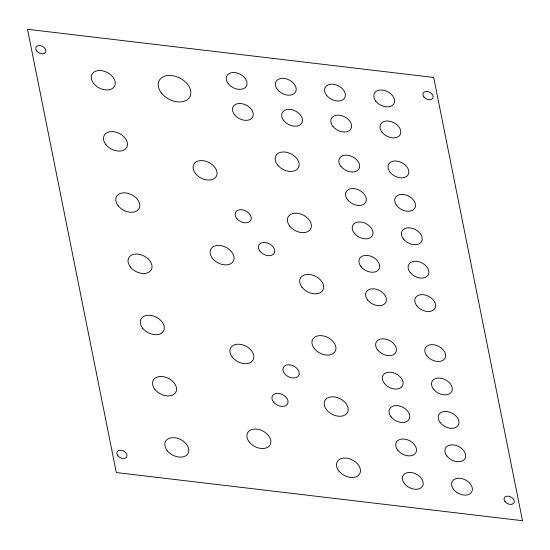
<?xml version="1.0" encoding="UTF-8"?>
<svg xmlns="http://www.w3.org/2000/svg" width="550" height="550" viewBox="0 0 550 550"><rect width="100%" height="100%" fill="white"/><g stroke="black" fill="none" stroke-linecap="round" stroke-linejoin="round"><path stroke-width="0.82" d="M433.675 77.454L27.5 29.281L116.325 472.546L522.5 520.719L433.675 77.454M284.515 373.546A8.669 5.947 27.5 0 0 298.567 375.739A8.669 5.947 27.5 0 0 290.146 364.891A8.669 5.947 27.5 0 0 284.515 373.546M260.006 251.226A8.669 5.947 27.5 0 0 274.058 253.426A8.669 5.947 27.5 0 0 265.636 242.577A8.669 5.947 27.5 0 0 260.006 251.226M161.404 93.005A17.339 11.894 27.5 0 0 189.516 97.391A17.339 11.894 27.5 0 0 172.679 75.701A17.339 11.894 27.5 0 0 161.404 93.005M273.501 402.016A8.587 5.885 27.5 0 0 287.416 404.188A8.587 5.885 27.5 0 0 279.077 393.449A8.587 5.885 27.5 0 0 273.501 402.016M236.706 218.384A8.587 5.885 27.5 0 0 250.621 220.557A8.587 5.885 27.5 0 0 242.282 209.818A8.587 5.885 27.5 0 0 236.706 218.384M453.626 489.431A11.048 7.576 27.5 0 0 471.536 492.229A11.048 7.576 27.5 0 0 460.804 478.404A11.048 7.576 27.5 0 0 453.626 489.431M446.93 456.026A11.048 7.576 27.5 0 0 464.839 458.824A11.048 7.576 27.5 0 0 454.114 444.998A11.048 7.576 27.5 0 0 446.93 456.026M440.234 422.62A11.048 7.576 27.5 0 0 458.15 425.418A11.048 7.576 27.5 0 0 447.418 411.592A11.048 7.576 27.5 0 0 440.234 422.62M433.544 389.214A11.048 7.576 27.5 0 0 451.454 392.013A11.048 7.576 27.5 0 0 440.722 378.187A11.048 7.576 27.5 0 0 433.544 389.214M426.848 355.809A11.048 7.576 27.5 0 0 444.757 358.607A11.048 7.576 27.5 0 0 434.026 344.781A11.048 7.576 27.5 0 0 426.848 355.809M416.824 305.807A11.048 7.576 27.5 0 0 434.741 308.598A11.048 7.576 27.5 0 0 424.009 294.779A11.048 7.576 27.5 0 0 416.824 305.807M410.135 272.401A11.048 7.576 27.5 0 0 428.044 275.192A11.048 7.576 27.5 0 0 417.312 261.374A11.048 7.576 27.5 0 0 410.135 272.401M403.439 238.996A11.048 7.576 27.5 0 0 421.348 241.787A11.048 7.576 27.5 0 0 410.623 227.961A11.048 7.576 27.5 0 0 403.439 238.996M396.743 205.583A11.048 7.576 27.5 0 0 414.659 208.381A11.048 7.576 27.5 0 0 403.927 194.556A11.048 7.576 27.5 0 0 396.743 205.583M390.053 172.178A11.048 7.576 27.5 0 0 407.962 174.976A11.048 7.576 27.5 0 0 397.231 161.15A11.048 7.576 27.5 0 0 390.053 172.178M332.846 126.335A11.048 7.576 27.5 0 0 350.762 129.133A11.048 7.576 27.5 0 0 340.031 115.308A11.048 7.576 27.5 0 0 332.846 126.335M382.03 132.172A11.048 7.576 27.5 0 0 399.946 134.97A11.048 7.576 27.5 0 0 389.214 121.144A11.048 7.576 27.5 0 0 382.03 132.172M375.822 101.179A11.048 7.576 27.5 0 0 393.731 103.978A11.048 7.576 27.5 0 0 383.006 90.152A11.048 7.576 27.5 0 0 375.822 101.179M277.454 89.512A11.048 7.576 27.5 0 0 295.364 92.311A11.048 7.576 27.5 0 0 284.639 78.485A11.048 7.576 27.5 0 0 277.454 89.512M326.638 95.349A11.048 7.576 27.5 0 0 344.548 98.141A11.048 7.576 27.5 0 0 333.822 84.322A11.048 7.576 27.5 0 0 326.638 95.349M283.669 120.505A11.048 7.576 27.5 0 0 301.579 123.303A11.048 7.576 27.5 0 0 290.847 109.478A11.048 7.576 27.5 0 0 283.669 120.505M234.486 114.668A11.048 7.576 27.5 0 0 252.395 117.466A11.048 7.576 27.5 0 0 241.663 103.641A11.048 7.576 27.5 0 0 234.486 114.668M228.271 83.683A11.048 7.576 27.5 0 0 246.18 86.474A11.048 7.576 27.5 0 0 235.455 72.655A11.048 7.576 27.5 0 0 228.271 83.683M391.05 416.79A11.048 7.576 27.5 0 0 408.966 419.588A11.048 7.576 27.5 0 0 398.234 405.763A11.048 7.576 27.5 0 0 391.05 416.79M404.442 483.601A11.048 7.576 27.5 0 0 422.352 486.399A11.048 7.576 27.5 0 0 411.62 472.574A11.048 7.576 27.5 0 0 404.442 483.601M397.746 450.196A11.048 7.576 27.5 0 0 415.656 452.994A11.048 7.576 27.5 0 0 404.931 439.168A11.048 7.576 27.5 0 0 397.746 450.196M384.361 383.384A11.048 7.576 27.5 0 0 402.27 386.183A11.048 7.576 27.5 0 0 391.538 372.357A11.048 7.576 27.5 0 0 384.361 383.384M377.664 349.979A11.048 7.576 27.5 0 0 395.574 352.777A11.048 7.576 27.5 0 0 384.849 338.951A11.048 7.576 27.5 0 0 377.664 349.979M367.641 299.97A11.048 7.576 27.5 0 0 385.557 302.768A11.048 7.576 27.5 0 0 374.825 288.942A11.048 7.576 27.5 0 0 367.641 299.97M360.951 266.564A11.048 7.576 27.5 0 0 378.861 269.363A11.048 7.576 27.5 0 0 368.129 255.537A11.048 7.576 27.5 0 0 360.951 266.564M354.255 233.159A11.048 7.576 27.5 0 0 372.164 235.957A11.048 7.576 27.5 0 0 361.439 222.131A11.048 7.576 27.5 0 0 354.255 233.159M347.559 199.753A11.048 7.576 27.5 0 0 365.475 202.551A11.048 7.576 27.5 0 0 354.743 188.726A11.048 7.576 27.5 0 0 347.559 199.753M340.869 166.347A11.048 7.576 27.5 0 0 358.779 169.146A11.048 7.576 27.5 0 0 348.047 155.32A11.048 7.576 27.5 0 0 340.869 166.347M338.814 470.924A12.753 8.745 27.5 0 0 359.48 474.148A12.753 8.745 27.5 0 0 347.098 458.198A12.753 8.745 27.5 0 0 338.814 470.924M326.549 409.716A12.753 8.745 27.5 0 0 347.215 412.94A12.753 8.745 27.5 0 0 334.833 396.99A12.753 8.745 27.5 0 0 326.549 409.716M314.284 348.501A12.753 8.745 27.5 0 0 334.95 351.732A12.753 8.745 27.5 0 0 322.568 335.782A12.753 8.745 27.5 0 0 314.284 348.501M302.019 287.293A12.753 8.745 27.5 0 0 322.685 290.517A12.753 8.745 27.5 0 0 310.303 274.567A12.753 8.745 27.5 0 0 302.019 287.293M289.754 226.084A12.753 8.745 27.5 0 0 310.42 229.309A12.753 8.745 27.5 0 0 298.038 213.359A12.753 8.745 27.5 0 0 289.754 226.084M277.482 164.876A12.753 8.745 27.5 0 0 298.148 168.101A12.753 8.745 27.5 0 0 285.773 152.151A12.753 8.745 27.5 0 0 277.482 164.876M232.231 357.108A12.753 8.745 27.5 0 0 252.897 360.339A12.753 8.745 27.5 0 0 240.515 344.382A12.753 8.745 27.5 0 0 232.231 357.108M212.438 258.328A12.753 8.745 27.5 0 0 233.104 261.559A12.753 8.745 27.5 0 0 220.722 245.609A12.753 8.745 27.5 0 0 212.438 258.328M195.429 173.477A12.753 8.745 27.5 0 0 216.095 176.708A12.753 8.745 27.5 0 0 203.72 160.758A12.753 8.745 27.5 0 0 195.429 173.477M249.232 441.959A12.753 8.745 27.5 0 0 269.899 445.191A12.753 8.745 27.5 0 0 257.517 429.234A12.753 8.745 27.5 0 0 249.232 441.959M167.179 450.567A12.753 8.745 27.5 0 0 187.846 453.791A12.753 8.745 27.5 0 0 175.464 437.841A12.753 8.745 27.5 0 0 167.179 450.567M154.914 389.359A12.753 8.745 27.5 0 0 175.581 392.583A12.753 8.745 27.5 0 0 163.199 376.633A12.753 8.745 27.5 0 0 154.914 389.359M142.649 328.151A12.753 8.745 27.5 0 0 163.316 331.375A12.753 8.745 27.5 0 0 150.934 315.425A12.753 8.745 27.5 0 0 142.649 328.151M130.377 266.936A12.753 8.745 27.5 0 0 151.044 270.167A12.753 8.745 27.5 0 0 138.669 254.21A12.753 8.745 27.5 0 0 130.377 266.936M118.113 205.728A12.753 8.745 27.5 0 0 138.779 208.952A12.753 8.745 27.5 0 0 126.404 193.002A12.753 8.745 27.5 0 0 118.113 205.728M105.848 144.519A12.753 8.745 27.5 0 0 126.514 147.744A12.753 8.745 27.5 0 0 114.132 131.794A12.753 8.745 27.5 0 0 105.848 144.519M93.603 83.407A12.753 8.745 27.5 0 0 114.269 86.639A12.753 8.745 27.5 0 0 101.887 70.689A12.753 8.745 27.5 0 0 93.603 83.407M505.031 501.627A5.438 3.733 27.5 0 0 513.844 503.002A5.438 3.733 27.5 0 0 508.564 496.196A5.438 3.733 27.5 0 0 505.031 501.627M117.817 455.703A5.438 3.733 27.5 0 0 126.637 457.078A5.438 3.733 27.5 0 0 121.358 450.271A5.438 3.733 27.5 0 0 117.817 455.703M36.726 51.026A5.438 3.733 27.5 0 0 45.547 52.401A5.438 3.733 27.5 0 0 40.26 45.595A5.438 3.733 27.5 0 0 36.726 51.026M423.933 96.951A5.438 3.733 27.5 0 0 432.754 98.326A5.438 3.733 27.5 0 0 427.474 91.52A5.438 3.733 27.5 0 0 423.933 96.951"/></g></svg>
